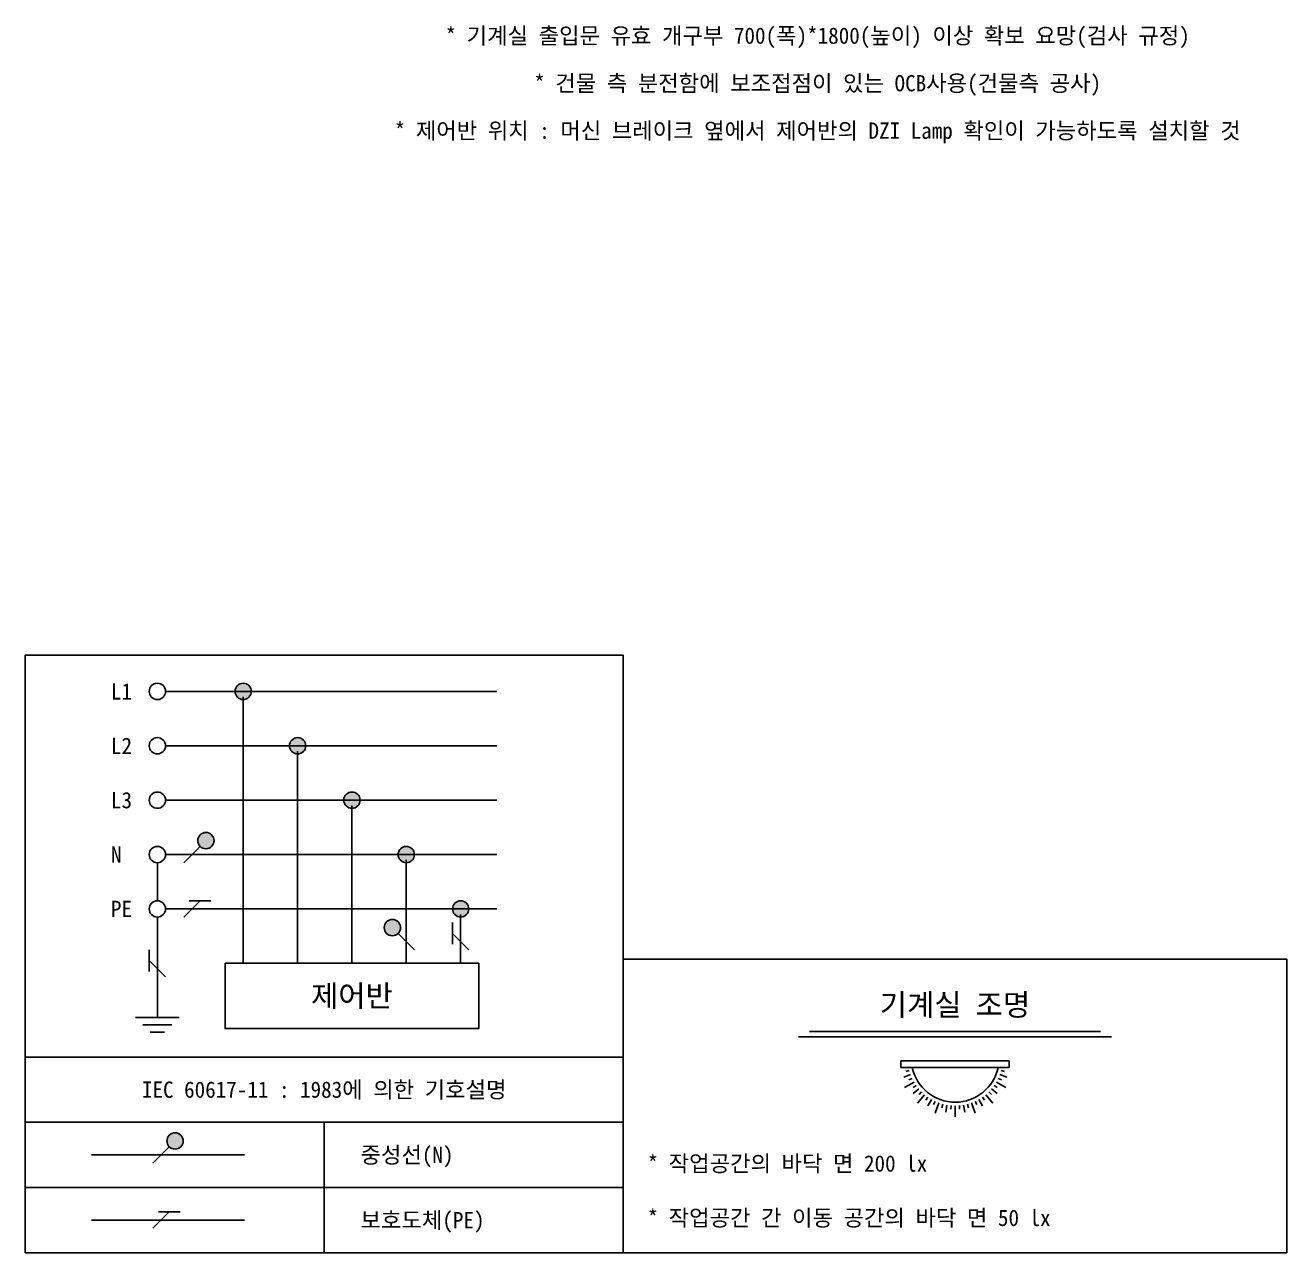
# Model space of a CAD drawing. Extents: x -9109 to 174251, y 57759 to 115528.
# Drawn here: x 100187 to 104828, y 98509 to 103024 of the extents above; entities that cross this region are included whole.
import ezdxf
from ezdxf.enums import TextEntityAlignment as Align

# ---------------------------------------------------------------- set-up
doc = ezdxf.new("R2010")
doc.units = 0
doc.header["$LTSCALE"] = 600
doc.header["$MEASUREMENT"] = 0
doc.layers.get('0').update_dxf_attribs({"linetype": 'CONTINUOUS'})
doc.layers.add('1', color=3, linetype='CONTINUOUS')
doc.layers.add('A-MKXS-TEXT1', color=3, linetype='CONTINUOUS', lineweight=25)
doc.layers.add('A-XXXX-TABL', color=7, linetype='CONTINUOUS', lineweight=25)
doc.styles.add('돋움체', font='')
doc.styles.get('돋움체').set_extended_font_data('DotumChe')

msp = doc.modelspace()

# ---------------------------------------------------------------- hatches: boundary and pattern name
h = msp.add_hatch(color=3)
h.dxf.hatch_style = 1
edge = h.paths.add_edge_path()
edge.add_arc((100989.3, 100573.5), 30, 0, 360)
h = msp.add_hatch(color=3)
h.dxf.hatch_style = 1
edge = h.paths.add_edge_path()
edge.add_arc((101189.3, 100373.5), 30, 0, 360)
h = msp.add_hatch(color=3)
h.dxf.hatch_style = 1
edge = h.paths.add_edge_path()
edge.add_arc((101389.3, 100173.5), 30, 0, 360)
h = msp.add_hatch(color=3)
h.dxf.hatch_style = 1
edge = h.paths.add_edge_path()
edge.add_arc((100851.9, 100024.7), 30, 0, 360)
h = msp.add_hatch(color=3)
h.dxf.hatch_style = 1
edge = h.paths.add_edge_path()
edge.add_arc((101589.3, 99973.5), 30, 0, 360)
h = msp.add_hatch(color=3)
h.dxf.hatch_style = 1
edge = h.paths.add_edge_path()
edge.add_arc((101789.3, 99773.5), 30, 0, 360)
h = msp.add_hatch(color=3)
h.dxf.hatch_style = 1
edge = h.paths.add_edge_path()
edge.add_arc((101538.1, 99704.7), 30, 0, 360)
h = msp.add_hatch(color=3)
h.dxf.hatch_style = 1
edge = h.paths.add_edge_path()
edge.add_arc((100738.6, 98919.8), 30, 0, 360)

# ---------------------------------------------------------------- linework, layer by layer
for p, q in [((100187.4, 98988.6), (102387.4, 98988.6)), ((101287.4, 98988.6), (101287.4, 98508.6))]:
    msp.add_line(p, q)
for points in [[(100187.4, 100706.4), (102387.4, 100706.4), (102387.4, 98508.6), (100187.4, 98508.6)], [(100187.4, 99228.6), (102387.4, 99228.6), (102387.4, 98508.6), (100187.4, 98508.6)]]:
    msp.add_lwpolyline(points, close=True)
at = {"elevation": 0}
msp.add_lwpolyline([(100922.6, 99573.5), (101855.9, 99573.5), (101855.9, 99333.5), (100922.6, 99333.5)], close=True, dxfattribs=at)
at = {"layer": '1'}
for p, q in [((100703.6, 100573.5), (101922.6, 100573.5)), ((100989.3, 100553.5), (100989.3, 99573.5)), ((100703.6, 100373.5), (101922.6, 100373.5)), ((101189.3, 100353.5), (101189.3, 99573.5)), ((100703.6, 100173.5), (101922.6, 100173.5)), ((101389.3, 100153.5), (101389.3, 99573.5)), ((100703.6, 99973.5), (101922.6, 99973.5)), ((100830.6, 100003.5), (100770.6, 99943.5)), ((100673.6, 99943.5), (100673.6, 99803.5)), ((101589.3, 99953.5), (101589.3, 99573.5)), ((100830.6, 99803.5), (100770.6, 99743.5)), ((100870.6, 99803.5), (100790.6, 99803.5)), ((100673.6, 99743.5), (100673.6, 99373.5)), ((100703.6, 99773.5), (101922.6, 99773.5)), ((101789.3, 99753.5), (101789.3, 99573.5)), ((101759.3, 99723.5), (101759.3, 99643.5)), ((101559.3, 99683.5), (101619.3, 99623.5)), ((101759.3, 99683.5), (101819.3, 99623.5)), ((100643.6, 99623.5), (100643.6, 99543.5)), ((100643.6, 99583.5), (100703.6, 99523.5)), ((100593.6, 99373.5), (100753.6, 99373.5)), ((100620.3, 99346.8), (100727, 99346.8)), ((100647, 99320.1), (100700.3, 99320.1)), ((103072.6, 99322.7), (104143.3, 99322.7)), ((103032.6, 99302.7), (104183.3, 99302.7)), ((103408.9, 99214.2), (103807, 99214.2)), ((103408.9, 99190.5), (103408.9, 99214.2)), ((103807, 99190.5), (103408.9, 99190.5)), ((103807, 99214.2), (103807, 99190.5)), ((103419.3, 99155), (103444.3, 99164.1)), ((103422.6, 99116.5), (103457.2, 99136.5)), ((103426.9, 99175.2), (103439.7, 99178.6)), ((103438.1, 99144.4), (103450.2, 99150)), ((103794.7, 99116.5), (103760, 99136.5)), ((103779.2, 99144.4), (103767.1, 99150)), ((103798, 99155), (103772.9, 99164.1)), ((103790.4, 99175.2), (103777.5, 99178.6)), ((103454.3, 99094.4), (103474.7, 99111.5)), ((103454.5, 99116), (103465.4, 99123.6)), ((103470.5, 99059.3), (103496.2, 99090)), ((103475.6, 99090.8), (103485, 99100.3)), ((103746.7, 99059.3), (103721, 99090)), ((103741.7, 99090.8), (103732.2, 99100.3)), ((103763, 99094.4), (103742.5, 99111.5)), ((103762.8, 99116), (103751.8, 99123.6)), ((103500.7, 99069.8), (103508.3, 99080.7)), ((103507.9, 99049.4), (103521.2, 99072.5)), ((103529.1, 99053.4), (103534.7, 99065.4)), ((103535.1, 99022), (103548.8, 99059.6)), ((103559.9, 99042.1), (103563.4, 99055)), ((103573.6, 99025.5), (103578.3, 99051.7)), ((103592.2, 99036.4), (103593.4, 99049.7)), ((103608.6, 99009.1), (103608.6, 99049.1)), ((103608.6, 99009.1), (103608.6, 99049.1)), ((103625, 99036.4), (103623.9, 99049.7)), ((103643.6, 99025.5), (103639, 99051.7)), ((103657.3, 99042.1), (103653.9, 99055)), ((103682.1, 99022), (103668.4, 99059.6)), ((103688.1, 99053.4), (103682.5, 99065.4)), ((103709.4, 99049.4), (103696, 99072.5)), ((103716.5, 99069.8), (103708.9, 99080.7)), ((100431.3, 98868.6), (100993.6, 98868.6)), ((100717.4, 98898.6), (100657.4, 98838.6)), ((100187.4, 98748.6), (102387.4, 98748.6)), ((100431.3, 98628.6), (100993.6, 98628.6)), ((100717.4, 98658.6), (100657.4, 98598.6)), ((100757.4, 98658.6), (100677.4, 98658.6))]:
    msp.add_line(p, q, dxfattribs=at)
for centre in [(100673.6, 100573.5), (100989.3, 100573.5), (100673.6, 100373.5), (101189.3, 100373.5), (100673.6, 100173.5), (101389.3, 100173.5), (100851.9, 100024.7), (100673.6, 99973.5), (101589.3, 99973.5), (100673.6, 99773.5), (101789.3, 99773.5), (101538.1, 99704.7), (100738.6, 98919.8)]:
    msp.add_circle(centre, 30, dxfattribs=at)
msp.add_arc((103608.6, 99223.9), 161.5, 191.932, 348.068, dxfattribs=at)
at = {"layer": 'A-XXXX-TABL'}
msp.add_lwpolyline([(102387.4, 99588.6), (104828.5, 99588.6), (104828.5, 98508.6), (102387.4, 98508.6)], close=True, dxfattribs=at)

# ---------------------------------------------------------------- texts
at = {"layer": 'A-MKXS-TEXT1', "style": '돋움체'}
for s, p in [('* 기계실 출입문 유효 개구부 700(폭)*1800(높이) 이상 확보 요망(검사 규정)', (103102.6, 102981.9)), ('* 건물 측 분전함에 보조접점이 있는 OCB사용(건물측 공사)', (103102.6, 102806.9)), ('* 제어반 위치 : 머신 브레이크 옆에서 제어반의 DZI Lamp 확인이 가능하도록 설치할 것', (103102.6, 102631.9))]:
    msp.add_text(s, height=60, dxfattribs=at).set_placement(p, align=Align.MIDDLE)
for s, p in [('L1', (100502.8, 100573.5)), ('L2', (100502.8, 100373.5)), ('L3', (100502.8, 100173.5)), ('N', (100502.8, 99973.5)), ('PE', (100502.8, 99773.5)), ('중성선(N)', (101420.7, 98868.6)), ('보호도체(PE)', (101420.7, 98628.6))]:
    msp.add_text(s, height=60, dxfattribs=at).set_placement(p, align=Align.MIDDLE_LEFT)
for s, height, p in [('제어반', 80, (101389.3, 99453.5)), ('IEC 60617-11 : 1983에 의한 기호설명', 60, (101287.4, 99108.6))]:
    msp.add_text(s, height=height, dxfattribs=at).set_placement(p, align=Align.MIDDLE_CENTER)
msp.add_text('기계실 조명', height=80, dxfattribs=at).set_placement((103607.9, 99380.8), align=Align.CENTER)
for s, p in [('* 작업공간의 바닥 면 200 lx', (102476.9, 98807.1)), ('* 작업공간 간 이동 공간의 바닥 면 50 lx', (102476.9, 98607.1))]:
    msp.add_text(s, height=60, dxfattribs=at).set_placement(p)

doc.saveas('drawing.dxf')
